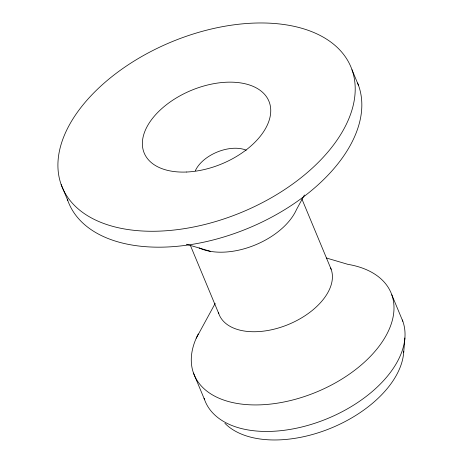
<?xml version="1.0" encoding="UTF-8"?>
<svg xmlns="http://www.w3.org/2000/svg" width="463" height="463" viewBox="0 0 463 463"><rect width="100%" height="100%" fill="white"/><g stroke="black" fill="none" stroke-linecap="round" stroke-linejoin="round"><path stroke-width="0.69" d="M403.667 352.725L404.894 337.967M196.254 338.181L215.197 303.398M304.417 194.998L296.494 209.542A60.422 35.599 -22.6 0 1 199.177 247.954M326.386 258.001L347.875 264.344A106.629 62.823 -22.6 0 1 381.165 343.413A106.629 62.823 -22.6 0 1 249.378 404.778A106.629 62.823 -22.6 0 1 198.262 334.008M186.311 244.227L210.572 251.386M351.978 69.722A156.39 92.143 -22.6 0 1 160.568 231.083A156.39 92.143 -22.6 0 1 107.127 80.55A156.39 92.143 -22.6 0 1 351.978 69.722L358.599 85.626M391.791 294.786L402.827 321.299M301.922 199.061L331.167 269.321M190.38 245.402L218.796 313.677M193.488 373.056L204.524 399.569M61.139 184.517L67.76 200.421M330.646 267.996A60.422 35.599 -22.6 0 1 286.985 325.049A60.422 35.599 -22.6 0 1 218.391 312.415M402.33 319.968A106.629 62.823 -22.6 0 1 324.766 419.675A106.629 62.823 -22.6 0 1 204.096 398.278M195.299 170.818A31.988 18.85 -22.6 0 1 246.223 150.215M357.586 82.999A156.39 92.143 -22.6 0 1 245.182 229.486A156.39 92.143 -22.6 0 1 67.32 199.131M403.753 351.243A99.522 58.639 -22.6 0 1 329.922 428.564A99.522 58.639 -22.6 0 1 224.891 423.286M186.699 172.016A67.529 39.789 -22.6 0 0 269.35 102.335A67.529 39.789 -22.6 0 0 163.618 107.011A67.529 39.789 -22.6 0 0 186.699 172.016"/></g></svg>
